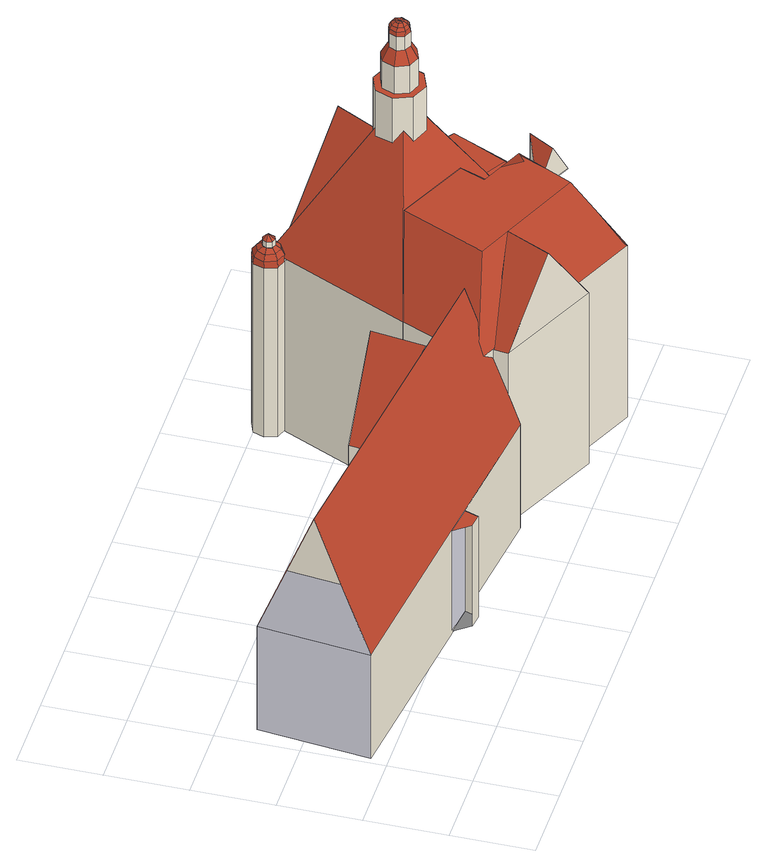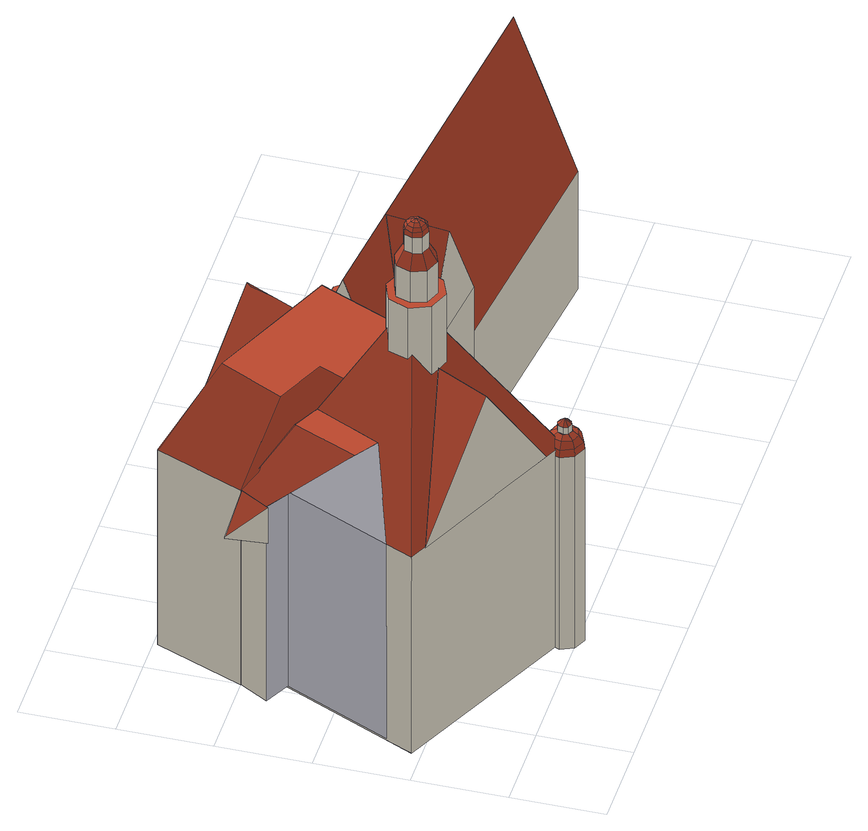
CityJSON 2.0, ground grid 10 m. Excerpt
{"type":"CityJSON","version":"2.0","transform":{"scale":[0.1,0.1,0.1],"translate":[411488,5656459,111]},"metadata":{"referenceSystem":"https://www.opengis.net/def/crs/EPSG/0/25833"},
"CityObjects":{
"building1":{"type":"Building","attributes":{"name":"Residenzschloss Dresdensmannsturm","Gemeindeschluessel":14612000,"Dachneigung":32.21,"Dachorientierung":7.76,"MittlereTraufHoehe":126.92,"QualitaetDacherkennung":100,"ObjektHoehe":32.31,"BodenHoehe":112.13,"Geometrietyp2DReferenz":"3000","AbsoluteHoehe":144.44,"Dachflaeche":2855.37,"measuredHeight":32.31,"function":"31001_3031","roofType":"5000","storeysAboveGround":11},"children":["building1-1","building1-2","building1-3","building1-4","building1-5","building1-6","building1-7","building1-8","building1-9","building1-10","building1-11","building1-12","building1-13","building1-14"]},
"building1-1":{"type":"BuildingPart","attributes":{"Dachneigung":21.29,"Dachorientierung":-83.11,"MittlereTraufHoehe":126.92,"QualitaetDacherkennung":100,"BodenHoehe":112.14,"ObjektTeilHoehe":32.3,"Geometrietyp2DReferenz":"3000","AbsoluteHoehe":144.44,"Dachflaeche":1661.81,"measuredHeight":32.3,"roofType":"3100","storeysAboveGround":11},"parents":["building1"],"geometry":[{"type":"MultiSurface","lod":"2","boundaries":[[[0,1,2,3,4]],[[5,6,7,8,9,10,4,3,11]],[[12,13,14,15]],[[1,0,13,12]],[[14,13,0,16,17,18,19,8]],[[18,17,16,19]],[[15,14,8,7,20,21,6,5]],[[21,20,7,6]],[[12,15,5,1]],[[8,19,9]],[[10,16,0,4]],[[9,19,16,10]],[[2,11,3]],[[1,5,11,2]]],"semantics":{"surfaces":[{"type":"RoofSurface"},{"type":"GroundSurface"},{"type":"WallSurface"},{"type":"ClosureSurface","isClosure":"1","QuelleClosure":"LoD2WallSurface"}],"values":[0,0,1,2,2,3,2,3,3,2,2,3,2,3]}}]},
"building1-2":{"type":"BuildingPart","attributes":{"Dachneigung":90,"Dachorientierung":0,"MittlereTraufHoehe":126.92,"QualitaetDacherkennung":100,"BodenHoehe":112.45,"ObjektTeilHoehe":14.46,"Geometrietyp2DReferenz":"3000","AbsoluteHoehe":126.92,"Dachflaeche":5.22,"measuredHeight":14.46,"roofType":"1000","storeysAboveGround":5},"parents":["building1"],"geometry":[{"type":"MultiSurface","lod":"2","boundaries":[[[22,23,24,25]],[[7,22,25,20]],[[7,6,23,22]],[[25,24,21,20]],[[21,24,23,24,21,6]],[[6,7,20,21]]],"semantics":{"surfaces":[{"type":"WallSurface"},{"type":"RoofSurface"},{"type":"GroundSurface"},{"type":"ClosureSurface","isClosure":"1","QuelleClosure":"LoD2WallSurface"}],"values":[0,0,1,2,0,3]}}]},
"building1-3":{"type":"BuildingPart","attributes":{"Dachneigung":27.53,"Dachorientierung":-172.2,"MittlereTraufHoehe":132.55,"QualitaetDacherkennung":100,"BodenHoehe":112.1,"ObjektTeilHoehe":32.34,"Geometrietyp2DReferenz":"3000","AbsoluteHoehe":144.44,"Dachflaeche":121.44,"measuredHeight":32.34,"roofType":"3100","storeysAboveGround":11},"parents":["building1"],"geometry":[{"type":"MultiSurface","lod":"2","boundaries":[[[26,27,28,29]],[[27,30,31,28]],[[30,32,33,31]],[[32,26,29,33]],[[30,27,34]],[[26,32,35]],[[27,26,35,34]],[[32,30,34,35]],[[29,28,31,33]]],"semantics":{"surfaces":[{"type":"WallSurface"},{"type":"RoofSurface"},{"type":"GroundSurface"}],"values":[0,0,0,0,0,0,1,1,2]}}]},
"building1-4":{"type":"BuildingPart","attributes":{"Dachneigung":36.71,"Dachorientierung":26.13,"MittlereTraufHoehe":136.72,"QualitaetDacherkennung":100,"BodenHoehe":112.19,"ObjektTeilHoehe":34.47,"Geometrietyp2DReferenz":"3000","AbsoluteHoehe":146.66,"Dachflaeche":96.2,"measuredHeight":34.47,"roofType":"3100","storeysAboveGround":11},"parents":["building1"],"geometry":[{"type":"MultiSurface","lod":"2","boundaries":[[[36,37,38,39]],[[37,40,9,19,18,38]],[[41,36,39,17,16,10]],[[40,37,42]],[[36,41,43]],[[37,36,43,42]],[[41,40,42,43]],[[39,38,18,17]],[[10,9,40,41]],[[17,18,19,16]],[[16,19,9,10]]],"semantics":{"surfaces":[{"type":"WallSurface"},{"type":"RoofSurface"},{"type":"GroundSurface"},{"type":"ClosureSurface","isClosure":"1","QuelleClosure":"LoD2WallSurface"}],"values":[0,0,0,0,0,1,1,2,0,3,3]}}]},
"building1-5":{"type":"BuildingPart","attributes":{"Dachneigung":22.27,"Dachorientierung":0,"MittlereTraufHoehe":136.72,"QualitaetDacherkennung":100,"BodenHoehe":112.12,"ObjektTeilHoehe":34.56,"Geometrietyp2DReferenz":"3000","AbsoluteHoehe":146.67,"Dachflaeche":844.2,"measuredHeight":34.56,"roofType":"9999","storeysAboveGround":12},"parents":["building1"],"geometry":[{"type":"MultiSurface","lod":"2","boundaries":[[[44,45,46,47]],[[45,48,49,46]],[[50,48,51,52]],[[50,52,53,54]],[[45,44,55,56]],[[48,45,56,51]],[[55,54,53,52,51,56]],[[54,55,44,50]],[[49,57,47,46]],[[48,50,57,49]],[[50,44,47,57]]],"semantics":{"surfaces":[{"type":"WallSurface"},{"type":"RoofSurface"},{"type":"GroundSurface"}],"values":[0,0,1,1,1,1,1,1,2,0,0]}}]},
"building1-6":{"type":"BuildingPart","attributes":{"Dachneigung":42.74,"Dachorientierung":0,"MittlereTraufHoehe":138.9,"QualitaetDacherkennung":100,"BodenHoehe":138.15,"ObjektTeilHoehe":1.47,"Geometrietyp2DReferenz":"3000","AbsoluteHoehe":139.62,"Dachflaeche":2.16,"measuredHeight":1.47,"roofType":"3500","storeysAboveGround":1},"parents":["building1"],"geometry":[{"type":"MultiSurface","lod":"2","boundaries":[[[58,59,60,61]],[[59,62,63,60]],[[62,64,65,63]],[[66,64,67]],[[68,66,67]],[[69,68,67]],[[70,69,67]],[[58,70,67]],[[59,58,67]],[[62,59,67]],[[64,62,67]],[[65,71,72,73,74,61,60,63]],[[64,66,71,65]],[[66,68,72,71]],[[68,69,73,72]],[[69,70,74,73]],[[70,58,61,74]]],"semantics":{"surfaces":[{"type":"WallSurface"},{"type":"RoofSurface"},{"type":"GroundSurface"}],"values":[0,0,0,1,1,1,1,1,1,1,1,2,0,0,0,0,0]}}]},
"building1-7":{"type":"BuildingPart","attributes":{"Dachneigung":7,"Dachorientierung":0,"MittlereTraufHoehe":136.14,"QualitaetDacherkennung":100,"BodenHoehe":111.89,"ObjektTeilHoehe":26.41,"Geometrietyp2DReferenz":"3000","AbsoluteHoehe":138.3,"Dachflaeche":25.36,"measuredHeight":26.41,"roofType":"3700","storeysAboveGround":9},"parents":["building1"],"geometry":[{"type":"MultiSurface","lod":"2","boundaries":[[[75,76,77,78]],[[76,79,80,77]],[[79,81,82,80]],[[81,83,84,82]],[[83,85,86,84]],[[85,87,88,86]],[[87,89,90,88]],[[89,75,78,90]],[[91,92,60]],[[91,60,93]],[[91,93,94]],[[91,94,73]],[[91,73,95]],[[91,95,71]],[[91,71,65]],[[91,65,92]],[[92,96,97,60]],[[60,97,98,93]],[[93,98,99,94]],[[94,99,100,73]],[[73,100,101,95]],[[95,101,102,71]],[[71,102,103,65]],[[65,103,96,92]],[[96,104,105,97]],[[97,105,106,98]],[[98,106,107,99]],[[99,107,108,100]],[[100,108,109,101]],[[101,109,110,102]],[[102,110,111,103]],[[103,111,104,96]],[[104,89,87,105]],[[105,87,85,106]],[[106,85,83,107]],[[107,83,81,108]],[[108,81,79,109]],[[109,79,76,110]],[[110,76,75,111]],[[111,75,89,104]],[[78,77,80,82,84,86,88,90]]],"semantics":{"surfaces":[{"type":"WallSurface"},{"type":"RoofSurface"},{"type":"GroundSurface"}],"values":[0,0,0,0,0,0,0,0,1,1,1,1,1,1,1,1,1,1,1,1,1,1,1,1,1,1,1,1,1,1,1,1,1,1,1,1,1,1,1,1,2]}}]},
"building1-8":{"type":"BuildingPart","attributes":{"Dachneigung":25.61,"Dachorientierung":0,"MittlereTraufHoehe":136.72,"QualitaetDacherkennung":100,"BodenHoehe":111.93,"ObjektTeilHoehe":45.2,"Geometrietyp2DReferenz":"3000","AbsoluteHoehe":157.13,"Dachflaeche":982.29,"measuredHeight":45.2,"roofType":"3500","storeysAboveGround":15},"parents":["building1"],"geometry":[{"type":"MultiSurface","lod":"2","boundaries":[[[112,48,113]],[[114,115,116,117]],[[112,118,115,114]],[[119,48,117,116,120]],[[48,112,114,117]],[[118,112,113]],[[48,119,121,113]],[[116,115,118,122,123,124,120]],[[123,122,125,124]],[[119,120,124,125]],[[121,126,122,118,113]],[[125,122,126]],[[125,126,121,119]]],"semantics":{"surfaces":[{"type":"RoofSurface"},{"type":"GroundSurface"},{"type":"WallSurface"},{"type":"ClosureSurface","isClosure":"1","QuelleClosure":"LoD2WallSurface"},{"type":"ClosureSurface","isClosure":"1","QuelleClosure":"LoD2RoofSurface"}],"values":[0,1,2,2,2,0,0,2,3,3,0,4,4]}}]},
"building1-9":{"type":"BuildingPart","attributes":{"Dachneigung":7.01,"Dachorientierung":0,"MittlereTraufHoehe":166.13,"QualitaetDacherkennung":100,"BodenHoehe":164.15,"ObjektTeilHoehe":3.39,"Geometrietyp2DReferenz":"3000","AbsoluteHoehe":167.54,"Dachflaeche":10.88,"measuredHeight":3.39,"roofType":"3700","storeysAboveGround":1},"parents":["building1"],"geometry":[{"type":"MultiSurface","lod":"2","boundaries":[[[127,128,129,130]],[[128,131,132,129]],[[131,133,134,132]],[[133,135,136,134]],[[135,137,138,136]],[[137,139,140,138]],[[139,141,142,140]],[[141,127,130,142]],[[143,144,145]],[[143,145,146]],[[143,146,147]],[[143,147,148]],[[143,148,149]],[[143,149,150]],[[143,150,151]],[[143,151,144]],[[144,152,153,145]],[[145,153,154,146]],[[146,154,155,147]],[[147,155,156,148]],[[148,156,157,149]],[[149,157,158,150]],[[150,158,159,151]],[[151,159,152,144]],[[152,160,161,153]],[[153,161,162,154]],[[154,162,163,155]],[[155,163,164,156]],[[156,164,165,157]],[[157,165,166,158]],[[158,166,167,159]],[[159,167,160,152]],[[160,141,139,161]],[[161,139,137,162]],[[162,137,135,163]],[[163,135,133,164]],[[164,133,131,165]],[[165,131,128,166]],[[166,128,127,167]],[[167,127,141,160]],[[130,129,132,134,136,138,140,142]]],"semantics":{"surfaces":[{"type":"WallSurface"},{"type":"RoofSurface"},{"type":"GroundSurface"}],"values":[0,0,0,0,0,0,0,0,1,1,1,1,1,1,1,1,1,1,1,1,1,1,1,1,1,1,1,1,1,1,1,1,1,1,1,1,1,1,1,1,2]}}]},
"building1-10":{"type":"BuildingPart","attributes":{"Dachneigung":26.35,"Dachorientierung":0,"MittlereTraufHoehe":162.5,"QualitaetDacherkennung":100,"BodenHoehe":158.61,"ObjektTeilHoehe":7.99,"Geometrietyp2DReferenz":"3000","AbsoluteHoehe":166.59,"Dachflaeche":30.73,"measuredHeight":7.99,"roofType":"3500","storeysAboveGround":3},"parents":["building1"],"geometry":[{"type":"MultiSurface","lod":"2","boundaries":[[[168,169,170,171]],[[169,172,173,170]],[[172,174,175,173]],[[174,176,177,175]],[[176,178,179,177]],[[178,180,181,179]],[[180,182,183,181]],[[182,168,171,183]],[[169,168,184]],[[172,169,184]],[[174,172,184]],[[176,174,184]],[[178,176,184]],[[180,178,184]],[[182,180,184]],[[168,182,184]],[[179,181,183,171,170,173,175,177]]],"semantics":{"surfaces":[{"type":"WallSurface"},{"type":"RoofSurface"},{"type":"ClosureSurface","isClosure":"1","QuelleClosure":"LoD2GroundSurface"}],"values":[0,0,0,0,0,0,0,0,1,1,1,1,1,1,1,1,2]}}]},
"building1-11":{"type":"BuildingPart","attributes":{"Dachneigung":90,"Dachorientierung":0,"MittlereTraufHoehe":158.61,"QualitaetDacherkennung":100,"BodenHoehe":150.02,"ObjektTeilHoehe":8.59,"Geometrietyp2DReferenz":"3000","AbsoluteHoehe":158.61,"Dachflaeche":26.37,"measuredHeight":8.59,"roofType":"1000","storeysAboveGround":3},"parents":["building1"],"geometry":[{"type":"MultiSurface","lod":"2","boundaries":[[[185,186,187,188]],[[186,189,190,187]],[[189,191,192,190]],[[191,193,194,192]],[[193,195,196,194]],[[195,197,198,196]],[[197,199,200,198]],[[199,185,188,200]],[[188,187,190,192,194,196,198,200]],[[191,189,186,185,199,197,195,193],[175,177,179,181,183,171,170,173]],[[175,173,170,171,183,181,179,177]]],"semantics":{"surfaces":[{"type":"WallSurface"},{"type":"GroundSurface"},{"type":"RoofSurface"},{"type":"ClosureSurface","isClosure":"1","QuelleClosure":"LoD2RoofSurface"}],"values":[0,0,0,0,0,0,0,0,1,2,3]}}]},
"building1-12":{"type":"BuildingPart","attributes":{"Dachneigung":-29.53,"Dachorientierung":-55.31,"MittlereTraufHoehe":136.72,"QualitaetDacherkennung":100,"BodenHoehe":112.21,"ObjektTeilHoehe":32.29,"Geometrietyp2DReferenz":"3000","AbsoluteHoehe":144.51,"Dachflaeche":183.18,"measuredHeight":32.29,"roofType":"9999","storeysAboveGround":11},"parents":["building1"],"geometry":[{"type":"MultiSurface","lod":"2","boundaries":[[[201,50,202,203]],[[50,119,120,202]],[[201,125,126,204]],[[50,201,204,205]],[[119,50,205,121]],[[205,204,126,121]],[[124,203,202,120]],[[125,201,203,124]],[[119,125,124,120]],[[125,119,121,126]]],"semantics":{"surfaces":[{"type":"WallSurface"},{"type":"RoofSurface"},{"type":"GroundSurface"},{"type":"ClosureSurface","isClosure":"1","QuelleClosure":"LoD2WallSurface"},{"type":"ClosureSurface","isClosure":"1","QuelleClosure":"LoD2RoofSurface"}],"values":[0,0,1,1,1,1,2,3,3,4]}}]},
"building1-13":{"type":"BuildingPart","attributes":{"Dachneigung":34.66,"Dachorientierung":0,"MittlereTraufHoehe":141.18,"QualitaetDacherkennung":100,"BodenHoehe":136.72,"ObjektTeilHoehe":13.36,"Geometrietyp2DReferenz":"3000","AbsoluteHoehe":150.08,"Dachflaeche":104.15,"measuredHeight":13.36,"roofType":"9999","storeysAboveGround":4},"parents":["building1"],"geometry":[{"type":"MultiSurface","lod":"2","boundaries":[[[206,207,208]],[[207,209,208]],[[206,209,210]],[[207,206,210]],[[209,207,210]],[[206,208,209]]],"semantics":{"surfaces":[{"type":"WallSurface"},{"type":"RoofSurface"},{"type":"GroundSurface"}],"values":[0,0,0,1,1,2]}}]},
"building1-14":{"type":"BuildingPart","attributes":{"Dachneigung":31.46,"Dachorientierung":0,"MittlereTraufHoehe":138.19,"QualitaetDacherkennung":100,"BodenHoehe":136.57,"ObjektTeilHoehe":4.56,"Geometrietyp2DReferenz":"3000","AbsoluteHoehe":141.12,"Dachflaeche":18.69,"measuredHeight":4.56,"roofType":"9999","storeysAboveGround":2},"parents":["building1"],"geometry":[{"type":"MultiSurface","lod":"2","boundaries":[[[211,212,213,214]],[[212,215,216,213]],[[215,211,214,216]],[[211,215,217]],[[212,211,217]],[[215,212,217]],[[214,213,216]]],"semantics":{"surfaces":[{"type":"WallSurface"},{"type":"RoofSurface"},{"type":"GroundSurface"}],"values":[0,0,0,0,1,1,2]}}]}
},
"vertices":[
[461,203,159],[22,256,159],[18,221,250],[14,188,334],[452,135,334],[6,120,159],[242,92,159],[281,87,159],[444,68,159],[446,82,197],[448,101,245],[10,156,250],[22,256,11],[461,203,11],[444,68,11],[6,120,11],[448,101,159],[448,101,12],[446,82,12],[446,82,159],[281,87,15],[242,92,15],
[275,70,159],[258,72,159],[258,72,15],[275,70,15],
[287,201,216],[290,224,216],[290,224,11],[287,201,11],[414,209,216],[414,209,11],[411,187,216],[411,187,11],[352,216,334],[343,149,334],
[581,42,257],[573,24,257],[573,24,12],[581,42,12],[446,82,257],[448,101,257],[509,53,357],[535,107,357],
[665,5,257],[425,111,257],[425,111,11],[665,5,11],[468,210,257],[468,210,11],[704,101,257],[540,229,357],[629,188,357],[616,157,357],[671,132,357],[637,63,357],[493,125,357],[704,101,11],
[545,394,279],[550,392,279],[550,392,271],[545,394,271],[552,387,279],[552,387,271],[550,381,279],[550,381,271],[545,379,279],[545,387,286],[540,381,279],[537,387,279],[540,392,279],[545,379,271],[540,381,271],[537,387,271],[540,392,271],
[559,372,251],[545,367,251],[545,367,9],[559,372,9],[530,372,251],[530,372,9],[525,387,251],[525,387,9],[530,401,251],[530,401,9],[545,407,251],[545,407,9],[559,401,251],[559,401,9],[565,387,251],[565,387,9],[545,387,273],[553,387,271],[545,395,271],[539,392,271],[539,381,271],[559,387,267],[555,397,267],[545,401,267],[534,397,267],[530,387,267],[534,376,267],[545,372,267],[555,376,267],[564,387,260],[558,400,260],[545,406,260],[531,400,260],[526,387,260],[531,373,260],[545,368,260],[558,373,260],
[551,387,257],[614,250,461],[551,387,9],[760,290,9],[678,113,9],[468,210,9],[760,290,257],[678,113,257],[678,113,12],[654,165,335],[747,261,257],[747,261,12],[694,146,12],[694,146,257],[688,236,334],
[626,246,551],[616,242,551],[616,242,531],[626,246,531],[607,246,551],[607,246,531],[603,255,551],[603,255,531],[607,264,551],[607,264,531],[616,268,551],[616,268,531],[626,264,551],[626,264,531],[629,255,551],[629,255,531],[616,255,565],[622,255,564],[620,259,564],[616,260,564],[613,259,564],[611,255,564],[613,251,564],[616,250,564],[620,251,564],[626,255,561],[623,262,561],[616,265,561],[610,262,561],[607,255,561],[610,248,561],[616,245,561],[623,248,561],[629,255,557],[625,264,557],[616,267,557],[608,264,557],[604,255,557],[608,246,557],[616,243,557],[625,246,557],
[632,239,515],[616,233,515],[616,233,476],[632,239,476],[601,239,515],[601,239,476],[594,255,515],[594,255,476],[601,271,515],[601,271,476],[616,277,515],[616,277,476],[632,271,515],[632,271,476],[638,255,515],[638,255,476],[616,255,556],
[638,233,476],[616,224,476],[616,224,390],[638,233,390],[595,233,476],[595,233,390],[586,255,476],[586,255,390],[595,277,476],[595,277,390],[616,286,476],[616,286,390],[638,277,476],[638,277,390],[647,255,476],[647,255,390],
[722,132,257],[704,101,12],[722,132,12],[713,219,334],[682,150,334],
[742,299,257],[628,281,391],[628,281,257],[574,376,257],[658,338,391],
[732,127,257],[775,148,301],[775,148,256],[732,127,256],[779,105,257],[779,105,256],[756,116,301]
]}
